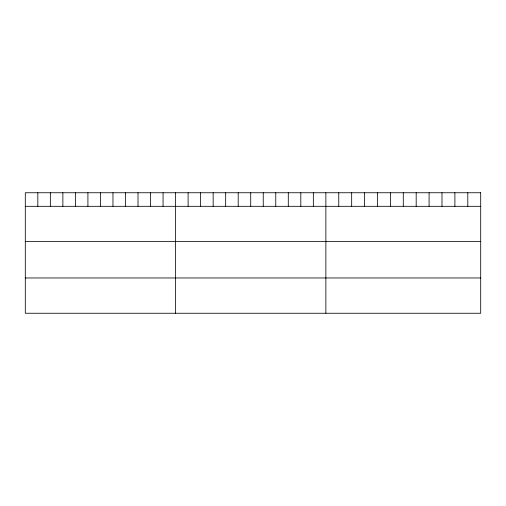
<?xml version="1.0" encoding="UTF-8"?>
<svg xmlns="http://www.w3.org/2000/svg" width="506" height="506" viewBox="0 0 506 506"><rect width="100%" height="100%" fill="white"/><g stroke="black" fill="none" stroke-linecap="round" stroke-linejoin="round"><path stroke-width="0.76" d="M25.3 206.315L480.7 206.315M25.3 241.602L480.7 241.602M25.3 277.965L480.7 277.965M467.797 192.748L467.797 206.315M454.894 192.748L454.894 206.315M441.991 192.748L441.991 206.315M429.088 192.748L429.088 206.315M416.185 192.748L416.185 206.315M403.282 192.748L403.282 206.315M390.379 192.748L390.379 206.315M377.476 192.748L377.476 206.315M364.573 192.748L364.573 206.315M351.67 192.748L351.67 206.315M338.767 192.748L338.767 206.315M325.864 192.748L325.864 313.252M313.34 192.748L313.34 206.315M300.817 192.748L300.817 206.315M288.293 192.748L288.293 206.315M275.77 192.748L275.77 206.315M263.246 192.748L263.246 206.315M250.723 192.748L250.723 206.315M238.2 192.748L238.2 206.315M225.676 192.748L225.676 206.315M213.152 192.748L213.152 206.315M200.629 192.748L200.629 206.315M188.105 192.748L188.105 206.315M175.582 192.748L175.582 313.252M163.058 192.748L163.058 206.315M150.535 192.748L150.535 206.315M138.011 192.748L138.011 206.315M125.488 192.748L125.488 206.315M112.964 192.748L112.964 206.315M100.441 192.748L100.441 206.315M87.917 192.748L87.917 206.315M75.394 192.748L75.394 206.315M62.87 192.748L62.87 206.315M50.347 192.748L50.347 206.315M37.823 192.748L37.823 206.315M480.7 192.748L25.3 192.748L25.3 313.252L480.7 313.252L480.7 192.748"/></g></svg>
